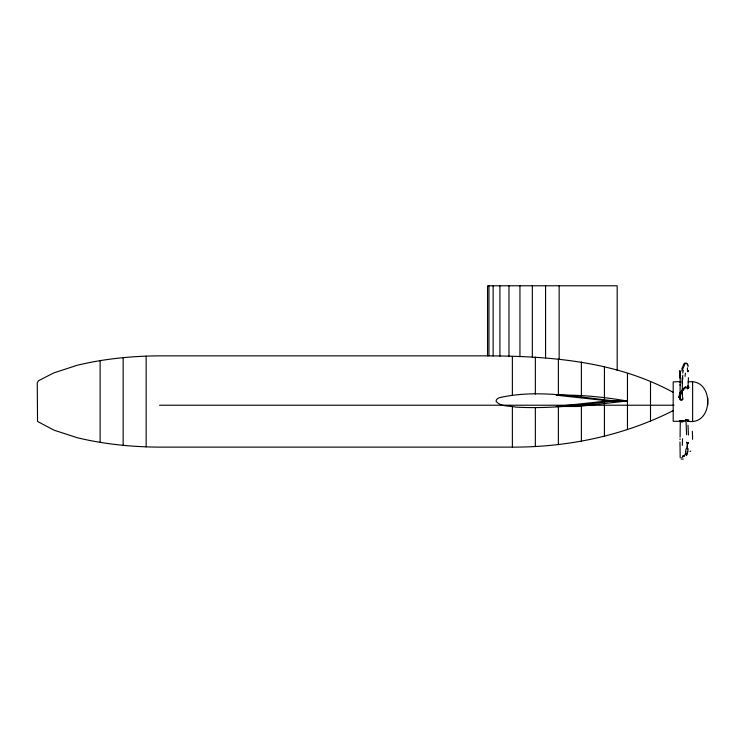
<?xml version="1.0" encoding="UTF-8"?>
<svg xmlns="http://www.w3.org/2000/svg" width="745" height="745" viewBox="0 0 745 745"><rect width="100%" height="100%" fill="white"/><g stroke="black" fill="none" stroke-linecap="round" stroke-linejoin="round"><path stroke-width="1.12" d="M680.204 398.389L680.232 397.346M680.055 438.898L680.045 439.727M681.675 421.921L681.144 421.307L673.191 421.307L673.191 381.906L680.073 381.617A46.46 1.397 86.3 0 1 680.073 382.287M679.989 441.943L680.185 457.663A32.855 3.585 -68.3 0 0 680.306 457.709M688.473 442.362L688.445 443.536M688.454 377.762L688.063 385.538M686.508 442.213L686.48 443.005M687.98 386.739L688.529 387.838M682.448 378.618L682.252 390.631M680.185 378.255L680.083 392.177M688.054 381.971C714.204 377.594 714.315 425.404 688.194 421.307M687.747 421.409L688.287 420.627A1.816 0.587 2.9 0 0 688.52 420.534M688.138 448.723L687.784 451.591M682.541 377.482L682.802 375.266M680.287 377.119L680.548 374.893M686.089 448.676L685.689 451.563M682.476 398.482L682.271 399.134M681.787 368.905L684.134 363.625A5.578 1.835 -75.7 0 1 685.158 363.141M682.504 390.874L683.482 389.225M682.718 389.784L683.538 388.648M687.821 420.757L688.175 420.655A1.369 0.531 3.1 0 0 685.921 420.618L685.419 420.05M684.134 455.884L681.787 457.672M686.871 388.387L688.361 386.851L687.831 386.059M687.337 388.965L688.408 387.94M673.191 392.354C616.189 361.325 551.039 356.11 487.537 355.859L159.961 355.859C132.116 355.98 104.244 358.764 77.145 365.283L53.687 372.947L38.498 380.723L37.25 382.762L37.539 421.447L54.022 430.172L77.145 437.697C104.244 444.216 132.116 447.009 159.961 447.121L512.374 447.121C567.83 447.298 623.556 435.741 673.191 410.635M685.493 420.86L682.224 421.894M684.059 420.58L681.144 421.307M680.222 397.914L679.738 397.895A2.71 2.663 28.1 0 0 679.598 398.51A1.741 1.695 -41 0 0 682.997 398.91L682.467 396.638M683.24 459.05L681.135 459.078M626.927 400.996L578.176 406.5L556.217 406.5L607.101 400.996L626.927 400.996C604.195 397.038 579.638 394.515 556.152 395.204L607.101 400.708L626.927 400.708M612.753 400.996C580.672 405.327 548.245 408.903 515.838 407.133C509.645 405.653 500.705 406.928 496.291 401.49M496.161 401.294C495.686 399.59 498.312 397.877 499.839 397.588C536.838 389.253 575.522 396.796 612.753 400.708M679.636 398.51L680.315 398.845M679.719 420.785L680.278 421.298L680.101 435.974A46.46 3.259 -89.7 0 1 680.064 437.194M159.505 405.224L674.067 405.224M687.952 386.106L688.007 386.133A1.797 1.183 2.7 0 1 688.641 387.894M687.784 364.836L688.138 366.633M680.548 378.507L680.287 376.393M680.185 375.359L679.868 370.572L679.962 377.631M687.989 425.209L688.454 435.033M686.024 420.646L686.583 434.773M688.445 370.544L688.473 371.494M680.194 396.117L680.101 392.69M682.383 392.941L682.392 393.49M682.457 396.265L682.401 393.863M707.75 398.156L707.75 405.056M692.617 381.906L692.617 421.307M650.506 381.943L650.506 421.046M627.467 373.385L627.467 429.604M617.186 370.395L617.186 285.773L487.537 285.773L487.537 355.859M604.428 366.745L604.428 399.553M604.428 402.151L604.428 436.291M581.389 361.986L581.389 396.917M581.389 404.796L581.389 441.245M559.141 285.773L559.141 358.969M558.368 358.867L558.368 394.99M558.368 406.714L558.368 444.607M545.582 285.773L545.582 357.917M535.348 357.116L535.348 394.04M535.348 407.664L535.348 446.516M532.33 285.773L532.33 357.051M519.945 285.773L519.945 356.715M512.374 356.445L512.374 394.98M512.374 406.714L512.374 447.121M508.984 285.773L508.984 356.417M499.914 285.773L499.914 356.25M493.134 285.773L493.134 356.063M488.953 285.773L488.953 355.924M146.16 356.101L146.16 446.888M123.158 357.563L123.158 445.417M100.119 360.515L100.119 442.465M678.797 397.485A17.768 11.464 89.2 0 1 679.812 393.639M679.924 397.448A17.414 14.49 65.4 0 1 686.387 387.223M681.694 420.413A17.545 5.206 -50.3 0 1 679.915 420.646M685.866 420.059A1.937 0.549 -5.3 0 1 688.725 419.966A1.816 0.587 2.9 0 1 688.864 420.18M686.285 419.398A17.675 1.425 -26.5 0 1 685.428 419.742M680.353 421.083A1.117 0.475 3.4 0 1 682.048 420.785M692.319 431.234A94.131 53.696 -73.6 0 1 692.543 439.354M687.356 442.456A42.512 18.318 -78.5 0 1 687.011 448.36M685.866 451.563A5.578 2.039 -79.6 0 1 684.161 456.229M682.96 456.489A41.944 4.917 -48 0 1 683.482 455.428M684.022 455.335A53.463 4.666 -38.2 0 1 682.969 455.847M690.755 451.004A41.012 4.163 -40.3 0 1 690.01 451.507M686.955 454.05A26.736 3.734 -52.1 0 1 686.732 454.236M687.207 452.858A12.423 2.207 -60.6 0 1 685.866 454.58M686.396 455.651A4.619 1.378 -77.2 0 0 687.337 453.137A7.962 2.85 -79.6 0 0 687.737 451.591M687.477 444.169A44.067 17.48 -79.3 0 1 687.16 449.114M682.513 438.74A96.869 45.315 -77.5 0 1 682.346 445.361M682.197 421.046A17.722 5.28 -51.4 0 1 680.436 421.251M682.373 421.661A17.601 5.113 -49.4 0 1 681.796 421.745M679.878 375.834A32.855 8.67 73.2 0 1 679.785 374.782M680.101 384.634A19.901 0.708 90 0 1 680.027 385.156M679.31 397.467A18.038 11.426 89.7 0 1 679.608 395.986M682.364 399.208A1.145 1.136 83.9 0 1 680.409 398.817M682.755 373.152A41.944 26.587 72.7 0 1 683.333 370.116M679.803 374.512A53.463 38.591 62.8 0 1 680.334 371.606M679.868 377.911A32.855 12.255 84.5 0 1 679.989 376.756M680.073 392.364A46.46 1.872 -86.7 0 1 680.083 392.885M682.131 393.956A25.013 1.062 -86.4 0 1 682.429 391.907M682.793 379.009A30.824 10.365 85.9 0 1 682.876 377.901M685.074 376.383A52.672 35.695 68.3 0 1 685.447 373.264M681.861 371.057A41.012 29.018 65.7 0 1 682.811 367.928M683.24 368.002A26.745 15.943 76.8 0 1 684.087 365.907M684.068 365.45A12.423 6.305 84.1 0 1 686.164 362.917M686.434 363.793A4.619 1.527 -80.7 0 1 687.421 364.203M687.449 364.109A7.962 2.589 -76.2 0 1 687.756 364.901M687.356 367.806A44.067 15.217 -74 0 1 687.533 371.718M682.401 377.184A96.869 38.712 -70.3 0 1 682.038 383.042M679.198 397.169A18.327 15.077 65.7 0 1 685.866 386.553"/></g></svg>
